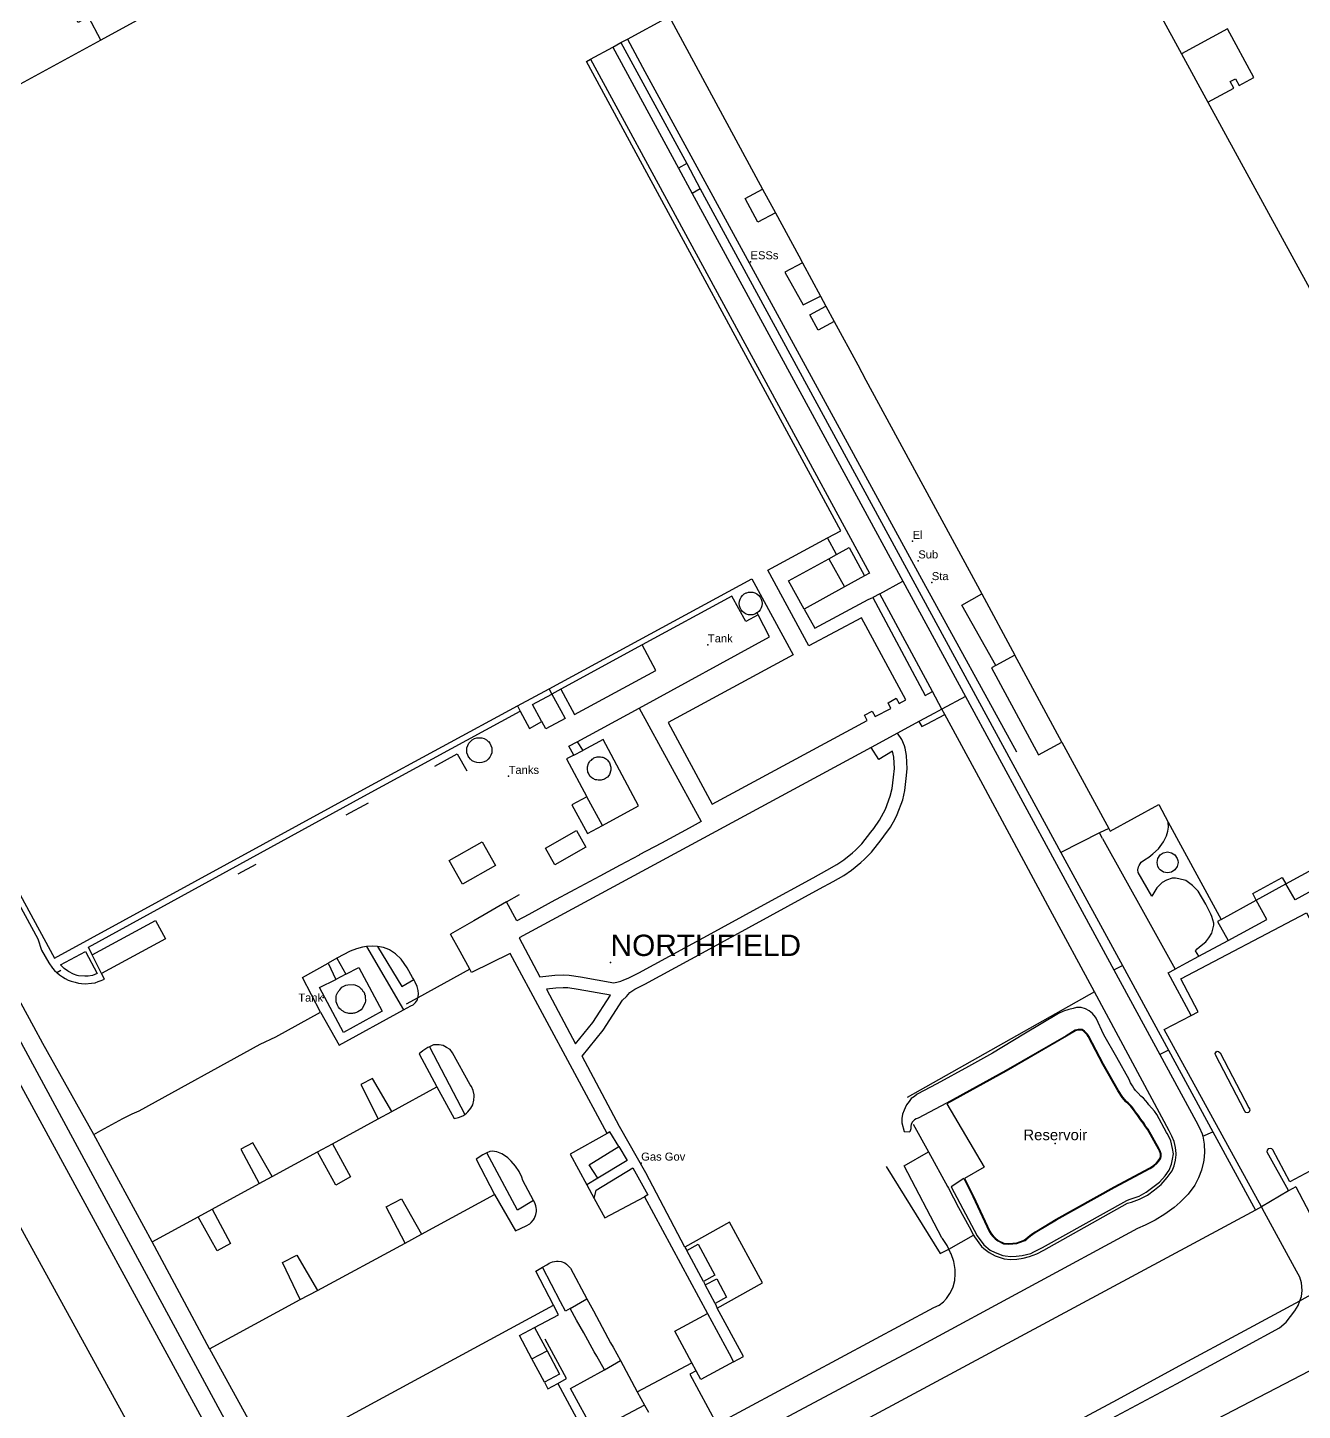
# Model space of a CAD drawing. Header units: millimetres. Extents: x 111502 to 977541, y 8702 to 1044108.
# Drawn here: x 974888.9 to 975068, y 475461.6 to 475656 of the extents above; entities that cross this region are included whole.
import ezdxf
from ezdxf.enums import TextEntityAlignment as Align

# ---------------------------------------------------------------- set-up
doc = ezdxf.new("R2010")
doc.units = ezdxf.units.MM
doc.header["$LTSCALE"] = 0.25
doc.layers.add('X HVSS Site Background', color=8, linetype='Continuous')
doc.styles.add('DE172433-F6F7-4C85-BB91-2B', font='arial.ttf', dxfattribs={"height": 0.2})

# ---------------------------------------------------------------- blocks, each defined once
blk = doc.blocks.new('OS MAP')
at = {"layer": 'X HVSS Site Background'}
for points in [[(488803.5, 240247.45), (488832.84, 240193.72)], [(488732.25, 240223.7), (488680.95, 240195.65)], [(488680.95, 240195.65), (488679.2, 240198.9), (488677.75, 240198.1), (488674.75, 240203.6), (488670.83, 240210.78)], [(488719.4, 239964.2), (488699.3, 240000), (488675.15, 240044.75), (488651.52, 240088.38), (488590.05, 240201.85), (488595.75, 240207.4)], [(488679.95, 240041.8), (488672.8, 240054.6), (488671.55, 240056.95), (488627.6, 240137.8), (488605.3, 240178.7), (488594.5, 240198.9), (488599.25, 240201.6)], [(488755, 240195.8), (488760.85, 240198.95), (488773.97, 240174.7)], [(488836.56, 240186.9), (488840.2, 240188.89), (488839.69, 240189.81), (488840.43, 240190.22), (488840.95, 240189.26), (488843.03, 240190.39), (488839.29, 240197.24), (488832.84, 240193.72)], [(488680.95, 240195.65), (488665.95, 240187.5), (488664.4, 240190.35)], [(488749.8, 240192.95), (488752.9, 240194.65)], [(488752.9, 240194.65), (488754.05, 240195.3)], [(488752.9, 240194.65), (488762.15, 240177.65)], [(488754.05, 240195.3), (488755, 240195.8)], [(488754.05, 240195.3), (488763.3, 240178.3)], [(488755, 240195.8), (488757.4, 240191.25), (488796.6, 240119.4), (488809.65, 240095.6)], [(488783.11, 240125.66), (488784.95, 240126.65), (488749.2, 240192.65), (488749.8, 240192.95)], [(488749.8, 240192.95), (488789, 240120.7), (488788.3, 240120.35)], [(488832.84, 240193.72), (488836.56, 240186.9)], [(488836.56, 240186.9), (488856.87, 240149.71), (488865.22, 240154.32), (488871.46, 240143), (488870.94, 240142.75), (488876.58, 240132.44), (488881.83, 240135.18), (488876.53, 240144.63), (488884.78, 240148.99), (488890.12, 240139.13)], [(488628.43, 240183.45), (488620.35, 240179.1), (488619.5, 240178.65), (488626.2, 240166.5), (488621.65, 240163.9), (488674.45, 240066.6), (488718.45, 240090.65), (488739.5, 240102.05)], [(488763.3, 240178.3), (488762.15, 240177.65)], [(488762.15, 240177.65), (488764.05, 240174.1)], [(488763.3, 240178.3), (488765.2, 240174.75)], [(488765.2, 240174.75), (488764.05, 240174.1)], [(488764.05, 240174.1), (488780.65, 240143.6), (488793.68, 240119.59)], [(488765.2, 240174.75), (488815.9, 240081.47)], [(488775.77, 240171.37), (488773.32, 240170.05), (488771.52, 240173.38), (488773.97, 240174.7)], [(488773.97, 240174.7), (488775.77, 240171.37)], [(488775.77, 240171.37), (488779.05, 240165.3), (488779.56, 240164.35)], [(488779.56, 240164.35), (488777.11, 240163.03), (488779.65, 240158.45), (488782.1, 240159.65)], [(488779.56, 240164.35), (488782.1, 240159.65)], [(488782.1, 240159.65), (488782.86, 240158.26)], [(488784.03, 240156.1), (488781.78, 240154.88), (488780.61, 240157.03), (488782.86, 240158.26)], [(488782.86, 240158.26), (488784.03, 240156.1)], [(488784.03, 240156.1), (488787.35, 240150), (488788.5, 240147.85), (488804.76, 240117.79)], [(488743.95, 240104.45), (488772.45, 240119.9), (488778.25, 240109.25), (488760.7, 240099.7), (488766.9, 240088.25), (488788.65, 240100), (488788.3, 240100.75), (488789.35, 240101.3), (488789.8, 240100.55), (488792, 240101.7), (488791.6, 240102.5), (488792.75, 240103.15), (488793.15, 240102.4), (488794.1, 240102.9), (488787.85, 240114.45), (488780.45, 240110.5), (488774.7, 240121.15), (488783.11, 240125.66)], [(488784.36, 240123.33), (488783.11, 240125.66)], [(488779.8, 240115.65), (488777.6, 240119.65), (488783.29, 240122.74)], [(488783.29, 240122.74), (488784.36, 240123.33)], [(488783.29, 240122.74), (488785.47, 240118.79)], [(488784.36, 240123.33), (488786.15, 240124.3), (488788.3, 240120.35)], [(488785.47, 240118.79), (488779.8, 240115.65)], [(488788.3, 240120.35), (488785.47, 240118.79)], [(488790.45, 240117.8), (488793.68, 240119.59)], [(488793.68, 240119.59), (488802.48, 240103.39)], [(488773.35, 240114.87), (488771.59, 240113.94), (488769.64, 240117.49), (488757.02, 240110.62)], [(488773.21, 240115.15), (488773.18, 240115.12), (488772.9, 240114.97), (488772.6, 240114.88), (488772.29, 240114.85), (488772.25, 240114.85), (488771.98, 240114.88), (488771.68, 240114.97), (488771.4, 240115.12), (488771.16, 240115.32), (488770.96, 240115.56), (488770.81, 240115.84), (488770.72, 240116.14), (488770.68, 240116.46), (488770.72, 240116.77), (488770.72, 240116.79), (488770.81, 240117.07), (488770.96, 240117.35), (488771.16, 240117.59), (488771.4, 240117.79), (488771.68, 240117.94), (488771.77, 240117.97), (488771.98, 240118.03), (488772.29, 240118.06), (488772.6, 240118.03), (488772.86, 240117.95), (488772.9, 240117.94), (488773.18, 240117.79), (488773.42, 240117.59), (488773.62, 240117.35), (488773.77, 240117.07), (488773.86, 240116.77), (488773.9, 240116.46), (488773.86, 240116.14), (488773.77, 240115.84), (488773.62, 240115.56), (488773.42, 240115.32), (488773.22, 240115.15), (488773.21, 240115.15)], [(488779.8, 240115.65), (488781.3, 240113), (488788.8, 240117), (488789.45, 240117.3)], [(488790.45, 240117.8), (488789.45, 240117.3)], [(488789.45, 240117.3), (488796.82, 240103.53), (488797.85, 240104.08)], [(488797.85, 240104.08), (488790.45, 240117.8)], [(488806.73, 240107.74), (488801.97, 240116.22), (488804.76, 240117.79)], [(488804.76, 240117.79), (488809.42, 240109.19)], [(488773.35, 240114.87), (488773.21, 240115.15)], [(488774.95, 240111.75), (488773.35, 240114.87)], [(488648.55, 240112.67), (488672.1, 240069.3), (488672.6, 240067.7), (488673.65, 240065.95), (488674.15, 240065.2), (488674.45, 240064.85), (488674.76, 240064.59)], [(488756.6, 240101.75), (488774.95, 240111.75)], [(488757.02, 240110.62), (488745.59, 240104.4)], [(488745.59, 240104.4), (488747.54, 240100.83), (488758.96, 240107.05), (488757.02, 240110.62)], [(488809.42, 240109.19), (488806.73, 240107.74)], [(488816.02, 240096.98), (488809.42, 240109.19)], [(488806.73, 240107.74), (488806.12, 240107.4), (488812.73, 240095.19), (488816.02, 240096.98)], [(488739.5, 240102.05), (488743.95, 240104.45)], [(488742.92, 240099.88), (488742.89, 240099.93), (488741.63, 240102.25), (488744.34, 240103.72)], [(488744.34, 240103.72), (488745.6, 240101.4), (488746.2, 240100.3), (488743.49, 240098.83), (488742.92, 240099.88)], [(488744.34, 240103.72), (488744.33, 240103.73), (488743.95, 240104.45)], [(488745.59, 240104.4), (488744.34, 240103.72)], [(488799.18, 240101.61), (488797.85, 240104.08)], [(488802.48, 240103.39), (488799.18, 240101.61)], [(488802.48, 240103.39), (488823.35, 240064.94)], [(488679.73, 240067.08), (488679.2, 240068.15), (488717.9, 240089.35), (488739.89, 240101.32)], [(488739.5, 240102.05), (488739.89, 240101.32)], [(488739.89, 240101.32), (488741.2, 240098.9), (488742.92, 240099.88)], [(488747.9, 240097), (488756.6, 240101.75)], [(488756.6, 240101.75), (488765.35, 240085.8), (488763.65, 240084.89)], [(488799.18, 240101.61), (488798.15, 240101.05), (488795.95, 240099.86)], [(488799.59, 240100.85), (488799.18, 240101.61)], [(488795.95, 240099.86), (488792.93, 240098.23)], [(488795.95, 240099.86), (488796.34, 240099.14), (488797.1, 240099.54), (488799.59, 240100.85)], [(488820.6, 240061.86), (488814.4, 240073.4), (488804.62, 240091.52), (488799.59, 240100.85)], [(488732.58, 240095.01), (488732.52, 240095.14), (488732.42, 240095.47), (488732.39, 240095.81), (488732.42, 240096.16), (488732.52, 240096.49), (488732.68, 240096.8), (488732.91, 240097.07), (488733.17, 240097.29), (488733.48, 240097.45), (488733.81, 240097.55), (488734.16, 240097.58), (488734.5, 240097.55), (488734.84, 240097.45), (488735.14, 240097.29), (488735.41, 240097.07), (488735.45, 240097.03), (488735.63, 240096.8), (488735.79, 240096.49), (488735.9, 240096.16), (488735.93, 240095.81), (488735.9, 240095.47), (488735.79, 240095.14), (488735.63, 240094.83), (488735.41, 240094.56), (488735.21, 240094.39), (488735.14, 240094.34), (488734.84, 240094.18), (488734.5, 240094.08), (488734.16, 240094.04), (488733.81, 240094.08), (488733.48, 240094.18), (488733.17, 240094.34), (488732.91, 240094.56), (488732.68, 240094.83), (488732.58, 240095.01)], [(488763.04, 240025.98), (488757.55, 240036.43), (488753.85, 240042.95), (488748.6, 240052.83), (488751.58, 240056.48), (488754.3, 240060.7), (488754.83, 240061.21), (488755.33, 240061.75), (488755.59, 240061.96), (488755.99, 240062.23), (488757.41, 240062.96), (488766.04, 240067.62), (488775.05, 240072.55), (488781.96, 240076.32), (488783.9, 240077.39), (488785.37, 240078.22), (488786.46, 240078.98), (488787.79, 240080.04), (488788.28, 240080.49), (488789.26, 240081.48), (488790.63, 240083.22), (488791.03, 240083.76), (488791.93, 240085.03), (488792.58, 240086.18), (488792.88, 240086.8), (488793.66, 240088.83), (488793.94, 240090.15), (488794.17, 240091.84), (488794.31, 240093.21), (488794.2, 240095.06), (488793.99, 240096.13), (488793.9, 240096.44), (488793.54, 240097.32), (488792.93, 240098.23)], [(488751.45, 240085.25), (488756.55, 240088), (488751.55, 240097.35), (488748.7, 240095.8)], [(488792.93, 240098.23), (488789.21, 240096.21)], [(488727.88, 240093.57), (488731.05, 240095.34), (488732.39, 240092.94)], [(488789.21, 240096.21), (488739.75, 240069.45)], [(488739.75, 240069.45), (488742.66, 240063.97), (488744.76, 240064.2), (488745.96, 240064.24), (488746.78, 240064.21), (488748.36, 240063.96), (488753.07, 240063.11), (488753.69, 240063.25), (488754.04, 240063.35), (488754.47, 240063.54), (488755.07, 240063.78), (488756.56, 240064.55), (488765.18, 240069.2), (488774.19, 240074.13), (488781.09, 240077.9), (488783.02, 240078.96), (488784.41, 240079.74), (488785.38, 240080.42), (488786.62, 240081.41), (488787.03, 240081.79), (488787.9, 240082.67), (488789.2, 240084.32), (488789.58, 240084.82), (488790.4, 240085.99), (488790.98, 240087.02), (488791.22, 240087.52), (488791.92, 240089.35), (488792.16, 240090.46), (488792.38, 240092.05), (488792.5, 240093.25), (488792.41, 240094.84), (488792.24, 240095.7), (488790.29, 240094.5), (488789.21, 240096.21)], [(488747.45, 240095.15), (488746.75, 240096.4), (488747.9, 240097)], [(488747.45, 240095.15), (488748.7, 240095.8)], [(488747.9, 240097), (488748.7, 240095.8)], [(488816.02, 240096.98), (488822.61, 240084.81)], [(488747.45, 240095.15), (488746.4, 240094.6), (488749.27, 240089.29)], [(488752.45, 240094.05), (488752.65, 240093.45), (488752.65, 240093), (488752.45, 240092.4), (488752.35, 240092.25), (488752.15, 240092.05), (488752, 240091.95), (488751.9, 240091.85), (488751.75, 240091.75), (488751.3, 240091.6), (488750.85, 240091.6), (488750.65, 240091.65), (488750.5, 240091.65), (488750.35, 240091.7), (488750.25, 240091.8), (488750.1, 240091.85), (488749.95, 240091.95), (488749.75, 240092.15), (488749.55, 240092.45), (488749.5, 240092.6), (488749.4, 240092.75), (488749.4, 240092.9), (488749.35, 240093.05), (488749.35, 240093.5), (488749.5, 240093.95), (488749.6, 240094.1), (488749.65, 240094.25), (488749.75, 240094.35), (488749.9, 240094.45), (488750, 240094.55), (488750.15, 240094.65), (488750.25, 240094.75), (488750.7, 240094.9), (488751.2, 240094.9), (488751.35, 240094.85), (488751.5, 240094.85), (488751.65, 240094.8), (488751.8, 240094.7), (488751.9, 240094.65), (488752.05, 240094.55), (488752.15, 240094.45), (488752.25, 240094.3), (488752.35, 240094.2), (488752.45, 240094.05)], [(488718.52, 240088.38), (488715.37, 240086.7)], [(488749.27, 240089.29), (488747.16, 240088.15), (488749.34, 240084.11), (488751.45, 240085.25)], [(488751.45, 240085.25), (488749.27, 240089.29)], [(488822.61, 240084.81), (488822.8, 240084.45), (488829.65, 240088.2), (488830.99, 240085.72)], [(488835.27, 240066.86), (488834.81, 240067.64), (488835.04, 240067.89), (488835.61, 240068.36), (488836.25, 240068.9), (488836.7, 240069.47), (488837.1, 240070.1), (488837.38, 240071.22), (488837.41, 240071.52), (488837.13, 240072.45), (488836.98, 240072.77), (488836.79, 240073.14), (488836.26, 240074.2), (488835.21, 240076), (488834.38, 240076.79), (488833.44, 240077.53), (488832.45, 240077.76), (488832.02, 240077.82), (488831.54, 240077.82), (488830.72, 240077.57), (488830.15, 240077.23), (488829.36, 240076.5), (488828.66, 240075.3), (488826.75, 240078.63), (488826.73, 240078.99), (488826.8, 240079.42), (488826.88, 240079.63), (488827.2, 240080.07), (488827.65, 240080.41), (488828.26, 240080.8), (488828.82, 240081.26), (488829.61, 240081.96), (488830.33, 240082.95), (488830.72, 240083.77), (488830.92, 240084.47), (488831.01, 240085.02), (488830.99, 240085.72)], [(488830.99, 240085.72), (488837.58, 240073.57), (488838.4, 240072.05)], [(488743.44, 240082.06), (488747.8, 240084.53), (488749.12, 240082.2), (488744.76, 240079.73), (488743.44, 240082.06)], [(488763.65, 240084.89), (488759.74, 240082.78)], [(488821.3, 240084.22), (488815.9, 240081.47)], [(488822.61, 240084.81), (488821.3, 240084.22)], [(488821.74, 240083.42), (488821.3, 240084.22)], [(488729.92, 240080.33), (488734.56, 240082.96), (488736.45, 240079.63), (488731.81, 240077), (488729.92, 240080.33)], [(488759.74, 240082.78), (488756.61, 240081.1), (488756.6, 240081.09), (488753.93, 240079.65)], [(488821.74, 240083.42), (488827.74, 240072.63), (488831.95, 240065.07)], [(488847.5, 240077.05), (488858.3, 240082.9)], [(488858.3, 240082.9), (488859.55, 240080.7), (488848.8, 240074.8), (488847.5, 240077.05)], [(488702.75, 240079.76), (488700.22, 240078.39)], [(488753.93, 240079.65), (488751.07, 240078.11)], [(488815.9, 240081.47), (488824.55, 240065.56)], [(488830.27, 240081.39), (488830.32, 240081.42), (488830.89, 240081.53), (488831.45, 240081.42), (488831.93, 240081.1), (488832.25, 240080.62), (488832.34, 240080.3), (488832.36, 240080.05), (488832.25, 240079.49), (488831.93, 240079.01), (488831.45, 240078.69), (488830.89, 240078.58), (488830.32, 240078.69), (488829.84, 240079.01), (488829.71, 240079.17), (488829.52, 240079.49), (488829.41, 240080.05), (488829.52, 240080.62), (488829.84, 240081.1), (488830.27, 240081.39)], [(488751.07, 240078.11), (488747.58, 240076.24)], [(488843.33, 240074.77), (488842.85, 240075.7), (488847, 240077.95), (488847.5, 240077.05)], [(488747.58, 240076.24), (488744.26, 240074.45)], [(488843.33, 240074.77), (488847.5, 240077.05)], [(488737.99, 240074.49), (488733.38, 240071.86)], [(488737.99, 240074.49), (488739.79, 240075.53)], [(488741.11, 240072.75), (488739.41, 240071.84), (488737.99, 240074.49)], [(488744.26, 240074.45), (488741.11, 240072.75)], [(488838.4, 240072.05), (488843.33, 240074.77)], [(488839.39, 240069.08), (488844.84, 240072.01), (488843.33, 240074.77)], [(488679.73, 240067.08), (488688.66, 240071.9), (488690.06, 240069.31), (488681.05, 240064.45)], [(488834.21, 240058.54), (488835.18, 240059.05), (488832.73, 240063.68), (488850.4, 240072.98)], [(488838.4, 240072.05), (488837.9, 240071.76), (488839.39, 240069.08)], [(488850.4, 240072.98), (488865.65, 240044.54), (488848.08, 240035.16), (488845.68, 240039.63), (488845.52, 240039.78), (488845.31, 240039.84), (488845.05, 240039.78), (488844.9, 240039.62), (488844.83, 240039.36), (488847.85, 240033.96), (488847.9, 240033.87)], [(488733.38, 240071.86), (488730.1, 240069.99)], [(488732.8, 240065.06), (488731.45, 240067.55), (488730.1, 240069.99)], [(488718.3, 240068.25), (488717.75, 240068.15), (488716.9, 240067.9), (488716, 240067.6), (488714.15, 240066.6)], [(488719.85, 240068.25), (488719.1, 240068.3), (488718.3, 240068.25)], [(488718.3, 240068.25), (488723.52, 240059.33)], [(488719.85, 240068.25), (488723.24, 240062.6), (488724.94, 240063.59)], [(488724.94, 240063.59), (488724.85, 240063.75), (488724.75, 240063.9), (488724, 240065.25), (488723.15, 240066.45), (488722.35, 240067.2), (488721.55, 240067.75), (488721.45, 240067.8), (488720.7, 240068.1), (488719.85, 240068.25)], [(488835.27, 240066.86), (488839.39, 240069.08)], [(488678.79, 240067.55), (488680.43, 240064.42), (488679.79, 240064.16), (488679.19, 240064.06), (488678.71, 240064.05), (488677.83, 240064.13), (488677.64, 240064.18), (488677.13, 240064.35), (488676.39, 240064.72), (488676.25, 240064.81), (488675.81, 240065.14), (488675.3, 240065.67), (488678.79, 240067.55)], [(488681.05, 240064.45), (488679.73, 240067.08)], [(488714.15, 240066.6), (488712.9, 240065.9)], [(488714.15, 240066.6), (488715.4, 240064.35)], [(488738.5, 240067.25), (488733.05, 240064.6), (488732.8, 240065.06)], [(488752.1, 240041.95), (488738.5, 240067.25)], [(488833.56, 240065.94), (488835.27, 240066.86)], [(488674.76, 240064.59), (488675.35, 240064.89)], [(488674.76, 240064.59), (488675.15, 240064.25), (488675.55, 240063.95), (488675.95, 240063.75), (488676.35, 240063.5), (488676.8, 240063.35), (488677.35, 240063.2), (488677.8, 240063.1), (488678.25, 240063.05), (488678.75, 240063), (488679.65, 240063.1), (488680.15, 240063.15), (488680.6, 240063.3), (488681, 240063.45), (488681.45, 240063.65), (488681.05, 240064.45)], [(488711.85, 240059), (488709.3, 240063.9), (488712.9, 240065.9)], [(488715.4, 240064.35), (488717.2, 240065.3), (488720.5, 240059.15), (488715.05, 240056.15), (488711.7, 240062.45), (488714, 240063.6)], [(488712.9, 240065.9), (488714, 240063.6)], [(488715.4, 240064.35), (488714, 240063.6)], [(488732.8, 240065.06), (488725.52, 240061.04)], [(488823.35, 240064.94), (488824.55, 240065.56)], [(488823.35, 240064.94), (488829.8, 240053.05)], [(488824.55, 240065.56), (488831, 240053.68)], [(488834.21, 240058.54), (488830.98, 240064.55), (488831.95, 240065.07)], [(488831.95, 240065.07), (488831.99, 240065.09)], [(488831.99, 240065.09), (488833.56, 240065.94)], [(488716.6, 240058.85), (488716.45, 240058.85), (488716.35, 240058.8), (488715.8, 240058.8), (488715.65, 240058.85), (488715.45, 240058.9), (488715.3, 240058.95), (488715.1, 240059.05), (488715, 240059.15), (488714.85, 240059.25), (488714.7, 240059.4), (488714.55, 240059.45), (488714.35, 240059.7), (488714.2, 240060), (488714.05, 240060.45), (488714.05, 240061.25), (488714.1, 240061.45), (488714.15, 240061.55), (488714.2, 240061.7), (488714.25, 240061.8), (488714.35, 240061.9), (488714.4, 240062), (488714.55, 240062.15), (488714.7, 240062.35), (488714.85, 240062.5), (488715, 240062.6), (488715.4, 240062.8), (488715.65, 240062.85), (488716.45, 240062.9), (488716.65, 240062.85), (488716.75, 240062.8), (488716.9, 240062.75), (488717.1, 240062.65), (488717.25, 240062.55), (488717.5, 240062.35), (488717.65, 240062.25), (488717.8, 240061.95), (488717.9, 240061.85), (488718, 240061.65), (488718, 240061.5), (488718.1, 240061.4), (488718.1, 240061.2), (488718.15, 240060.55), (488718.1, 240060.35), (488718.05, 240060.2), (488717.7, 240059.5), (488717.55, 240059.35), (488717.1, 240059.05), (488716.9, 240058.95), (488716.6, 240058.85)], [(488725.52, 240061.04), (488725.55, 240061.15), (488725.6, 240061.6), (488725.55, 240062.05), (488725.4, 240062.6), (488725.15, 240063.2), (488724.94, 240063.59)], [(488747.68, 240054.55), (488750.12, 240057.54), (488752.59, 240061.37), (488748.06, 240062.19), (488746.6, 240062.42), (488745.96, 240062.44), (488744.89, 240062.4), (488743.58, 240062.26), (488747.68, 240054.55)], [(488723.52, 240059.33), (488724.55, 240059.9), (488724.85, 240060.05), (488725.2, 240060.35), (488725.45, 240060.75), (488725.52, 240061.04)], [(488725.52, 240061.04), (488723.88, 240060.14)], [(488820.6, 240061.86), (488794.28, 240047.03)], [(488803.62, 240027.65), (488803.75, 240027.4), (488804.75, 240026.05), (488805.05, 240025.8), (488805.8, 240025.2), (488806.65, 240024.75), (488807.5, 240024.45), (488807.9, 240024.35), (488808.8, 240024.25), (488809.7, 240024.3), (488810.6, 240024.4), (488811.5, 240024.65), (488812.5, 240025.05), (488813.5, 240025.55), (488825.25, 240032.15), (488825.8, 240032.3), (488826.95, 240032.7), (488828.05, 240033.3), (488829.05, 240034.05), (488830, 240034.8), (488830.85, 240035.75), (488831.55, 240036.7), (488831.8, 240037.4), (488832, 240038.2), (488832.1, 240038.95), (488832.1, 240039.15), (488832, 240040), (488831.8, 240040.8), (488831.5, 240041.55), (488831.2, 240042.15), (488831.1, 240042.3), (488827.35, 240049.3), (488820.6, 240061.86)], [(488679.95, 240041.8), (488680.95, 240042.35), (488684.05, 240044.05), (488685.35, 240044.7), (488686.35, 240045.15), (488703.35, 240054.5), (488705.55, 240055.55), (488711.85, 240059)], [(488711.85, 240059), (488714.45, 240054.35), (488723.52, 240059.33)], [(488802.25, 240035.6), (488800.45, 240034.45), (488804.15, 240027.55), (488805.05, 240026.3), (488805.95, 240025.55), (488806.65, 240025.2), (488807.75, 240024.8), (488808.05, 240024.75), (488808.85, 240024.65), (488809.6, 240024.7), (488810.45, 240024.8), (488811.65, 240025.1), (488812.1, 240025.3), (488813.3, 240025.9), (488825.15, 240032.55), (488825.5, 240032.65), (488826.9, 240033.15), (488827.9, 240033.7), (488829.75, 240035.1), (488830.55, 240036), (488831.1, 240036.8), (488831.45, 240037.65), (488831.6, 240038.35), (488831.7, 240039.1), (488831.6, 240039.85), (488831.35, 240040.9), (488831.25, 240041.15), (488830.85, 240041.95), (488830.75, 240042.1), (488829.4, 240044.6), (488829.05, 240045.1), (488828.25, 240046), (488828.05, 240046.25), (488827.85, 240046.55), (488827.5, 240046.9), (488827.15, 240047.2), (488826.75, 240047.6), (488826.4, 240048), (488826.15, 240048.3), (488825.95, 240048.65), (488825.7, 240049.05), (488825.5, 240049.55), (488823.75, 240052.65), (488821.95, 240055.8), (488820.85, 240058.15), (488820.75, 240058.3), (488820.35, 240058.8), (488819.85, 240059.2), (488819.35, 240059.45), (488818.75, 240059.65), (488818.1, 240059.65), (488817.6, 240059.5), (488817, 240059.4), (488816.25, 240059.15), (488815.55, 240058.8), (488810.7, 240055.9), (488806.3, 240053.25), (488802.9, 240051.35), (488798.45, 240048.95), (488795.7, 240047.5), (488795.3, 240047.15), (488794.85, 240046.85), (488794.55, 240046.45), (488794.2, 240046), (488794.15, 240045.9), (488793.85, 240045.25), (488793.65, 240044.65), (488793.55, 240044.05), (488793.55, 240043.45), (488793.85, 240042.25), (488794.65, 240042.2)], [(488844.08, 240031.63), (488830.42, 240056.56), (488834.21, 240058.54)], [(488802.25, 240035.6), (488803.5, 240033.1), (488805.8, 240028.15), (488806.05, 240027.8), (488806.3, 240027.5), (488806.65, 240027.15), (488807.05, 240026.85), (488807.85, 240026.45), (488808.5, 240026.4), (488809.15, 240026.45), (488809.7, 240026.5), (488810.6, 240026.8), (488810.85, 240026.9), (488811.1, 240027.1), (488811.3, 240027.3), (488811.6, 240027.55), (488811.95, 240027.8), (488812.25, 240028), (488812.5, 240028.15), (488815.3, 240029.8), (488823.45, 240034.35), (488828.45, 240037.05), (488828.95, 240037.35), (488829.4, 240037.75), (488829.65, 240038.05), (488829.9, 240038.4), (488830, 240038.7), (488830, 240039.1), (488829.85, 240039.5), (488829.7, 240039.8), (488828.15, 240042.55), (488827.85, 240042.95), (488827.55, 240043.45), (488827.15, 240043.95), (488826.8, 240044.5), (488826.4, 240045), (488826, 240045.55), (488825.8, 240045.8), (488825.35, 240046.25), (488825.1, 240046.45), (488824.6, 240047.05), (488824, 240048), (488821.9, 240051.7), (488819.8, 240055.65), (488819.65, 240055.9), (488819.2, 240056.35), (488818.9, 240056.55), (488818.3, 240056.55), (488817.9, 240056.45), (488816.65, 240055.7), (488808.15, 240050.8), (488799.8, 240046.2), (488795.85, 240044.1), (488795.55, 240044), (488795.3, 240043.85), (488795.05, 240043.6), (488794.85, 240043.25), (488794.8, 240042.95), (488794.8, 240042.6), (488794.65, 240042.2)], [(488799.85, 240046.11), (488805.13, 240037.21), (488802.34, 240035.64), (488803.59, 240033.14), (488805.89, 240028.2), (488806.13, 240027.86), (488806.37, 240027.57), (488806.72, 240027.23), (488807.1, 240026.93), (488807.88, 240026.55), (488808.5, 240026.5), (488809.14, 240026.55), (488809.68, 240026.6), (488810.57, 240026.89), (488810.8, 240026.99), (488811.03, 240027.17), (488811.23, 240027.37), (488811.54, 240027.63), (488811.89, 240027.88), (488812.2, 240028.08), (488812.45, 240028.24), (488815.25, 240029.89), (488823.4, 240034.44), (488828.4, 240037.14), (488828.89, 240037.43), (488829.33, 240037.82), (488829.57, 240038.11), (488829.81, 240038.45), (488829.9, 240038.72), (488829.9, 240039.08), (488829.76, 240039.46), (488829.61, 240039.75), (488828.07, 240042.49), (488827.77, 240042.89), (488827.47, 240043.39), (488827.07, 240043.89), (488826.72, 240044.44), (488826.32, 240044.94), (488825.92, 240045.49), (488825.72, 240045.73), (488825.28, 240046.17), (488825.03, 240046.38), (488824.52, 240046.99), (488823.91, 240047.95), (488821.81, 240051.65), (488819.71, 240055.6), (488819.57, 240055.84), (488819.14, 240056.27), (488818.87, 240056.45), (488818.31, 240056.45), (488817.94, 240056.36), (488816.7, 240055.61), (488808.2, 240050.71), (488799.85, 240046.11)], [(488732.12, 240044.64), (488732.35, 240044.8), (488732.55, 240045), (488732.95, 240045.5), (488733.25, 240046), (488733.4, 240046.65), (488733.45, 240047.2), (488733.45, 240047.4), (488733.3, 240048), (488733.05, 240048.55), (488732.85, 240048.8), (488730.4, 240053.3), (488730.05, 240053.75), (488729.55, 240054.05), (488729.05, 240054.3), (488728.5, 240054.4), (488727.7, 240054.4), (488727.13, 240054.15)], [(488727.13, 240054.15), (488726.9, 240054.05), (488726.2, 240053.55), (488725.7, 240053.15), (488728.2, 240048.5)], [(488727.13, 240054.15), (488732.12, 240044.64)], [(488831, 240053.68), (488829.8, 240053.05)], [(488829.8, 240053.05), (488834.85, 240043.75), (488835.35, 240042.85), (488835.75, 240041.9), (488835.85, 240041.55)], [(488831, 240053.68), (488837.26, 240042.18)], [(488842.29, 240044.91), (488842.1, 240044.87), (488841.91, 240044.92), (488841.76, 240045.08), (488837.64, 240053), (488837.59, 240053.18), (488837.7, 240053.43), (488837.87, 240053.51), (488838.05, 240053.49), (488838.27, 240053.28), (488842.29, 240045.56), (488842.42, 240045.42), (488842.46, 240045.23), (488842.29, 240044.91)], [(488720.02, 239957.58), (488719.85, 239957.75), (488719.4, 239958.35), (488718.9, 239958.95), (488718.35, 239959.6), (488717.9, 239960.3), (488716.55, 239962.8), (488702.16, 239989.05), (488695.77, 240000.87), (488670.43, 240047.44), (488668.65, 240050.71)], [(488721.85, 240045.05), (488719.15, 240049.7), (488717.5, 240048.85), (488719.95, 240044)], [(488721.85, 240045.05), (488728.2, 240048.5)], [(488728.2, 240048.5), (488730.6, 240044.05), (488731.25, 240044.2), (488731.85, 240044.45), (488732.12, 240044.64)], [(488632.75, 240029.71), (488636.5, 240031.77), (488660.68, 240045.06), (488687.29, 239996.64), (488664.88, 239984.27)], [(488719.95, 240044), (488721.85, 240045.05)], [(488713.5, 240040.5), (488719.95, 240044)], [(488795.15, 240043.25), (488797.3, 240039.35)], [(488688.15, 240026.7), (488679.95, 240041.8)], [(488752.1, 240041.95), (488746.9, 240039.05), (488749.27, 240034.73)], [(488753.75, 240040.1), (488752.48, 240042.17), (488752.1, 240041.95)], [(488835.85, 240041.55), (488836.05, 240040.45), (488836.1, 240039.3), (488836, 240038.2), (488835.95, 240037.95), (488835.65, 240036.8), (488835.25, 240035.7), (488834.7, 240034.7), (488833.8, 240033.4), (488832.65, 240032.3), (488831.8, 240031.55), (488830.5, 240030.6), (488829.15, 240029.75), (488827.75, 240029.05), (488826.65, 240028.6), (488795.85, 240011.9), (488773.55, 240000), (488769.6, 239997.8), (488770.09, 239996.88)], [(488835.85, 240041.55), (488837.26, 240042.18)], [(488837.26, 240042.18), (488843.25, 240031.15)], [(488705.05, 240035.9), (488702.3, 240040.65), (488700.65, 240039.75), (488703.2, 240034.9)], [(488705.05, 240035.9), (488711.4, 240039.35)], [(488713.5, 240040.5), (488716.05, 240035.85), (488714, 240034.7), (488711.4, 240039.35)], [(488711.4, 240039.35), (488713.5, 240040.5)], [(488735.2, 240039.24), (488735.1, 240039.2), (488734.65, 240038.95), (488733.7, 240038.35), (488736.3, 240033.35)], [(488741.77, 240032.54), (488740.25, 240035.35), (488740.15, 240035.8), (488739.75, 240036.6), (488739.25, 240037.35), (488738.65, 240038.05), (488738.15, 240038.55), (488737.55, 240038.95), (488737.3, 240039.1), (488736.6, 240039.35), (488735.95, 240039.45), (488735.65, 240039.4), (488735.2, 240039.24)], [(488741.77, 240032.54), (488739.54, 240031.15), (488735.2, 240039.24)], [(488750.8, 240035.65), (488749.6, 240037.55), (488753.75, 240040.1)], [(488753.75, 240040.1), (488754.95, 240038.15), (488750.8, 240035.65)], [(488800.14, 240025.7), (488799.9, 240026.2), (488799.25, 240027.2), (488799.15, 240027.3), (488793.85, 240037.4), (488797.3, 240039.35)], [(488797.3, 240039.35), (488799.96, 240034.51)], [(488750.31, 240032.82), (488750.6, 240033.99), (488755.74, 240037.1), (488757.83, 240033.32), (488757.35, 240033.05)], [(488791.32, 240037.29), (488798.93, 240025.08), (488800.14, 240025.7)], [(488703.2, 240034.9), (488705.05, 240035.9)], [(488750.8, 240035.65), (488749.27, 240034.73)], [(488696.6, 240031.3), (488703.2, 240034.9)], [(488726.05, 240027.8), (488736.3, 240033.35)], [(488736.3, 240033.35), (488739.25, 240028.25), (488740.75, 240028.95), (488741.25, 240029.25), (488741.45, 240029.45), (488741.75, 240029.8), (488741.9, 240030.05), (488742.1, 240030.55), (488742.2, 240031), (488742.2, 240031.25), (488742.15, 240031.55), (488742.1, 240031.8), (488741.95, 240032.2), (488741.77, 240032.54)], [(488749.27, 240034.73), (488750.31, 240032.82)], [(488750.31, 240032.82), (488751.8, 240030.1), (488757.35, 240033.05)], [(488757.35, 240033.05), (488766.21, 240016.64)], [(488799.96, 240034.51), (488800.1, 240034.25), (488801.5, 240031.55), (488803, 240028.85), (488803.62, 240027.65)], [(488847.9, 240033.87), (488844.08, 240031.63)], [(488848.92, 240034.46), (488847.9, 240033.87)], [(488848.92, 240034.46), (488853.79, 240025.19), (488854.32, 240024.37), (488854.98, 240023.64), (488855.75, 240023.03), (488856.74, 240022.51)], [(488694.65, 240030.25), (488696.6, 240031.3)], [(488696.6, 240031.3), (488699.2, 240026.5), (488697.3, 240025.45), (488694.65, 240030.25)], [(488723.75, 240026.55), (488721.05, 240031.65), (488723.2, 240032.75), (488726.05, 240027.8)], [(488843.25, 240031.15), (488785.3, 240000), (488773.75, 239993.65)], [(488844.08, 240031.63), (488843.25, 240031.15)], [(488849.47, 240018.44), (488849.69, 240019.04), (488849.79, 240019.87), (488849.71, 240020.94), (488849.48, 240021.74), (488849.02, 240022.61), (488844.51, 240030.84), (488844.08, 240031.63)], [(488688.15, 240026.7), (488694.65, 240030.25)], [(488767.6, 240017.39), (488773.96, 240020.96), (488769.32, 240029.48), (488763.04, 240025.98)], [(488723.75, 240026.55), (488726.05, 240027.8)], [(488800.14, 240025.7), (488803.62, 240027.65)], [(488696.25, 240011.7), (488688.15, 240026.7)], [(488711.4, 240019.9), (488723.75, 240026.55)], [(488763.04, 240025.98), (488763.3, 240025.51)], [(488763.3, 240025.51), (488764.89, 240026.37), (488767.24, 240022.02), (488765.65, 240021.16)], [(488765.65, 240021.16), (488763.3, 240025.51)], [(488767.55, 240001.1), (488798.05, 240017.5), (488798.8, 240017.8), (488799.4, 240018.3), (488799.8, 240018.75), (488800.3, 240019.45), (488800.65, 240020.15), (488800.75, 240020.4), (488801, 240021.3), (488801.05, 240022.2), (488801.05, 240022.85), (488800.85, 240023.95), (488800.45, 240025.05), (488800.4, 240025.15), (488800.14, 240025.7)], [(488708.95, 240018.6), (488706.5, 240023.8), (488708.5, 240024.85), (488711.4, 240019.9)], [(488743.03, 240023.14), (488743.65, 240023.5), (488743.95, 240023.7), (488744.45, 240023.9), (488744.7, 240023.95), (488745, 240024), (488745.25, 240024), (488745.65, 240023.95), (488746.15, 240023.75), (488746.4, 240023.6), (488746.8, 240023.2), (488746.95, 240023), (488749.28, 240018.7)], [(488791.4, 239976.7), (488834.35, 240000), (488855.5, 240011), (488873.65, 240020.35), (488880.25, 240023.45), (488881.5, 240023.6), (488882.9, 240023.6), (488884.1, 240023.45), (488885.25, 240023.15), (488886.35, 240022.75), (488886.5, 240022.7), (488887.7, 240022.05), (488888.04, 240021.79)], [(488744.6, 240017.8), (488742.1, 240022.6), (488743.03, 240023.14)], [(488746.94, 240017.33), (488746.25, 240016.97), (488745.56, 240018.3), (488743.03, 240023.14)], [(488765.9, 240020.67), (488767.52, 240021.53), (488768.9, 240018.92), (488767.28, 240018.07)], [(488849.47, 240018.44), (488856.74, 240022.51)], [(488708.95, 240018.6), (488711.4, 240019.9)], [(488765.65, 240021.16), (488765.9, 240020.67)], [(488767.28, 240018.07), (488765.9, 240020.67)], [(488696.25, 240011.7), (488708.95, 240018.6)], [(488696.25, 240011.7), (488702.65, 240000), (488704.7, 239996.15), (488711.75, 240000), (488744.6, 240017.8)], [(488741.92, 240014.67), (488745.29, 240016.47), (488744.6, 240017.8)], [(488746.94, 240017.33), (488749.28, 240018.7)], [(488749.28, 240018.7), (488750.18, 240017.03), (488750.62, 240016.21), (488752.61, 240012.54), (488752.95, 240011.91), (488753.98, 240010.02)], [(488767.28, 240018.07), (488767.6, 240017.39)], [(488773.75, 239993.65), (488774.15, 239992.75), (488775.25, 239991.05), (488776.05, 239990), (488776.95, 239988.95), (488777.7, 239988.4), (488778.5, 239987.9), (488781.2, 239986.4), (488782.9, 239985.7), (488784, 239985.45), (488785.1, 239985.35), (488786.2, 239985.4), (488786.95, 239985.5), (488788.05, 239985.8), (488789.1, 239986.15), (488790.7, 239986.75), (488792.35, 239987.5), (488815.35, 240000), (488823.85, 240004.55), (488832.5, 240009.3), (488841.75, 240014.25), (488849.47, 240018.44)], [(488787.45, 239983.6), (488788.7, 239983.9), (488791.4, 239984.95), (488792.1, 239985.15), (488792.8, 239985.4), (488793.45, 239985.7), (488794.75, 239986.35), (488795.4, 239986.65), (488798.5, 239988.3), (488819.5, 240000), (488832.15, 240006.75), (488846.64, 240014.64), (488847.56, 240015.45), (488848.79, 240017.02), (488849.23, 240017.78), (488849.47, 240018.44)], [(488751.73, 240008.71), (488750.66, 240010.65), (488750.31, 240011.27), (488748.82, 240013.95), (488747.83, 240015.72), (488746.94, 240017.33)], [(488764.03, 240009.73), (488761.63, 240014.17), (488766.21, 240016.64)], [(488766.21, 240016.64), (488769.25, 240011), (488769.87, 240009.84)], [(488769.87, 240009.84), (488771.28, 240010.61), (488767.6, 240017.39)], [(488741.55, 240010.28), (488739.8, 240013.54), (488741.92, 240014.67)], [(488741.92, 240014.67), (488743.68, 240011.39)], [(488745.17, 240006.81), (488746.43, 240007.49), (488743.43, 240013.03)], [(488741.55, 240010.28), (488743.68, 240011.39)], [(488743.31, 240006.98), (488741.55, 240010.28)], [(488743.68, 240011.39), (488745.43, 240008.11), (488743.31, 240006.98)], [(488751.73, 240008.71), (488753.98, 240010.02)], [(488753.98, 240010.02), (488756.35, 240005.64)], [(488756.35, 240005.64), (488764.03, 240009.73)], [(488764.65, 240008.58), (488764.03, 240009.73)], [(488769.87, 240009.84), (488765.3, 240007.37), (488764.65, 240008.58)], [(488757.35, 240003.78), (488750.31, 240000), (488746.96, 240006.08), (488751.73, 240008.71)], [(488764.65, 240008.58), (488763.75, 240008.1), (488767.55, 240001.1)], [(488743.31, 240006.98), (488743.8, 240006.06), (488745.17, 240006.81)], [(488745.17, 240006.81), (488757.08, 239984.67)], [(488756.35, 240005.64), (488757.35, 240003.78)], [(488757.35, 240003.78), (488757.91, 240002.76)]]:
    blk.add_lwpolyline(points, dxfattribs=at)
for p in [(488772.27, 240164.5), (488795.05, 240125.2), (488795.85, 240122.45), (488797.75, 240119.4), (488766.28, 240110.65), (488738.27, 240092.16), (488752.6, 240066), (488712.2, 240061.05), (488815.1, 240040.56), (488756.9, 240037.8)]:
    blk.add_point(p, dxfattribs=at)
at = {"layer": 'X HVSS Site Background', "style": 'DE172433-F6F7-4C85-BB91-2B'}
for s, height, p in [('ESSs', 1.125, (488772.27, 240164.5)), ('El', 1.125, (488795.05, 240125.2)), ('Sub', 1.125, (488795.85, 240122.45)), ('Sta', 1.125, (488797.75, 240119.4)), ('Tank', 1.125, (488766.28, 240110.65)), ('Tanks', 1.125, (488738.27, 240092.16)), ('NORTHFIELD', 3, (488752.6, 240066)), ('Gas Gov', 1.125, (488756.9, 240037.8))]:
    blk.add_text(s, height=height, dxfattribs=at).set_placement(p, align=Align.BOTTOM_LEFT)
blk.add_text('Tank', height=1.125, dxfattribs=at).set_placement((488712.2, 240061.05), align=Align.MIDDLE_RIGHT)
blk.add_text('Reservoir', height=1.5, dxfattribs=at).set_placement((488815.1, 240040.56), align=Align.BOTTOM_CENTER)

msp = doc.modelspace()

# ---------------------------------------------------------------- block references
at = {"lineweight": 0}
msp.add_blockref('OS MAP', (486218.2, 235458.61), dxfattribs=at)

doc.saveas('drawing.dxf')
